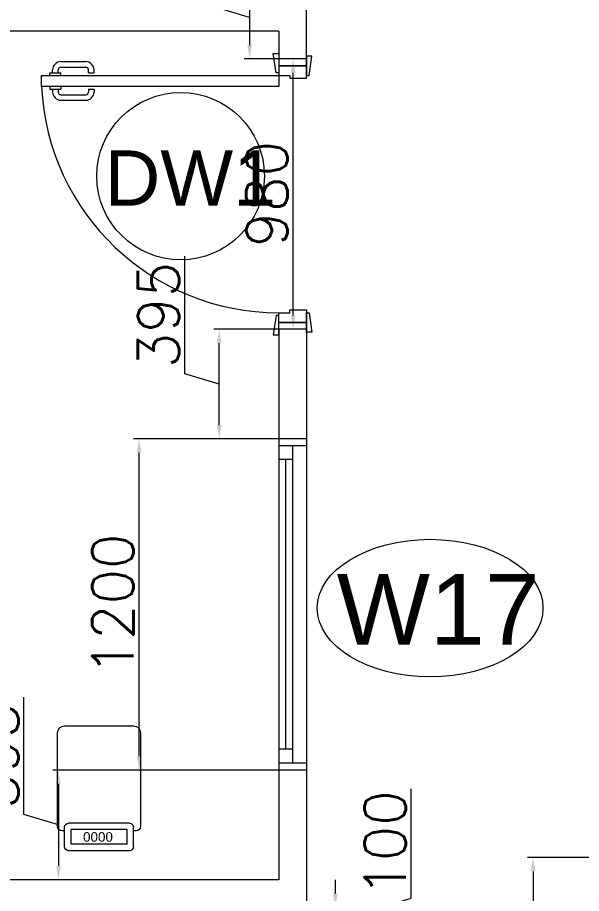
# Model space of a CAD drawing. Header units: millimetres. Extents: x -2143172 to 5255, y -610845 to 279739.
# Drawn here: x -1064803 to -1062761, y -579248 to -576073 of the extents above; entities that cross this region are included whole.
import ezdxf

# ---------------------------------------------------------------- set-up
doc = ezdxf.new("R2010")
doc.units = ezdxf.units.MM
doc.header["$LTSCALE"] = 30
doc.layers.get('0').update_dxf_attribs({"lineweight": 5})
doc.layers.get('Defpoints').update_dxf_attribs({"lineweight": 5})
for name, color, linetype, lineweight in [('Al door tag', 4, 'Continuous', 5), ('Al Window tag', 5, 'Continuous', 5), ('Aluminum', 7, 'Continuous', 5), ('dims.', 152, 'Continuous', 5), ('DTAG', 20, 'Continuous', 9), ('LOADING', 163, 'Continuous', 5), ('Walls', 32, 'Continuous', 5)]:
    doc.layers.add(name, color=color, linetype=linetype, lineweight=lineweight)
doc.layers.add('Wooden Joinery', color=7, linetype='Continuous', lineweight=5, true_color=0x521300)
doc.styles.add('SIMPLEX', font='SIMPLEX.shx', dxfattribs={"height": 150})
doc.styles.get("Standard").update_dxf_attribs({"font": ''})
doc.styles.add('TTLB-A0-JeddahDP$0$swis721', font='swiss.ttf')
doc.styles.get('Standard').set_extended_font_data('@Arial Unicode MS')
doc.dimstyles.new('Buk', dxfattribs={"dimtxt": 150, "dimasz": 50, "dimexe": 20, "dimexo": 25, "dimgap": 20, "dimtad": 1, "dimdec": 0, "dimrnd": 5, "dimdsep": 46, "dimtxsty": 'SIMPLEX', "dimcen": 0, "dimdle": 20, "dimclrd": 256, "dimclre": 256, "dimclrt": 256, "dimadec": 0, "dimazin": 0, "dimtfac": 0.0075, "dimtdec": 0, "dimtmove": 1, "dimatfit": 2, "dimldrblk": 'ARCHTICK', "dimfxl": 1, "dimtolj": 1, "dimtzin": 0, "dimlwd": -1, "dimlwe": -1, "dimarcsym": 0})

# ---------------------------------------------------------------- blocks, each defined once
blk = doc.blocks.new('*D330')
at = {"layer": 'Defpoints', "color": 0, "transparency": 16777216}
for p in [(-1064363.3, -577600.6), (-1063757, -577600.6, 0.1), (-1063757, -578800.6, 0.1)]:
    blk.add_point(p, dxfattribs=at)
at = {"layer": 'dims.', "linetype": 'Continuous', "transparency": 16777216}
for p, q in [((-1063782, -577600.6), (-1064383.3, -577600.6)), ((-1063782, -578800.6), (-1064383.3, -578800.6))]:
    blk.add_line(p, q, dxfattribs=at)
at = {"layer": 'dims.', "transparency": 16777216}
blk.add_line((-1064363.3, -578750.6), (-1064363.3, -577650.6), dxfattribs=at)
for points in [[(-1064371.7, -577650.6), (-1064355, -577650.6), (-1064363.3, -577600.6)], [(-1064371.7, -578750.6), (-1064355, -578750.6), (-1064363.3, -578800.6)]]:
    blk.add_solid(points, dxfattribs=at)
at = {"layer": 'dims.', "transparency": 16777216, "insert": (-1064458.3, -578200.6), "char_height": 150, "attachment_point": 5, "rotation": 90, "style": 'SIMPLEX'}
blk.add_mtext('\\A1;1200', dxfattribs=at)
blk = doc.blocks.new('_ArchTick')
at = {"color": 0, "linetype": 'ByBlock', "const_width": 0.15}
blk.add_lwpolyline([(-0.5, -0.5), (0.5, 0.5)], dxfattribs=at)
blk = doc.blocks.new('*D331')
at = {"layer": 'Defpoints', "color": 0, "transparency": 16777216}
for p in [(-1063857, -578800.6, 0.1), (-1064655, -579198.1), (-1063857, -579198.1, 0.1)]:
    blk.add_point(p, dxfattribs=at)
at = {"layer": 'dims.', "transparency": 16777216}
for p, q in [((-1064780, -578961.9), (-1064780, -578536.2)), ((-1064655, -578850.6), (-1064655, -579148.1)), ((-1064655, -578999.4), (-1064780, -578961.9))]:
    blk.add_line(p, q, dxfattribs=at)
at = {"layer": 'dims.', "linetype": 'Continuous', "transparency": 16777216}
for p, q in [((-1063882, -578800.6), (-1064675, -578800.6)), ((-1063882, -579198.1), (-1064675, -579198.1))]:
    blk.add_line(p, q, dxfattribs=at)
at = {"layer": 'dims.', "transparency": 16777216}
for points in [[(-1064663.4, -578850.6), (-1064646.7, -578850.6), (-1064655, -578800.6)], [(-1064663.4, -579148.1), (-1064646.7, -579148.1), (-1064655, -579198.1)]]:
    blk.add_solid(points, dxfattribs=at)
at = {"layer": 'dims.', "transparency": 16777216, "insert": (-1064875, -578749), "char_height": 150, "attachment_point": 5, "rotation": 90, "style": 'SIMPLEX'}
blk.add_mtext('\\A1;395', dxfattribs=at)
blk = doc.blocks.new('*D332')
at = {"layer": 'Defpoints', "color": 0, "transparency": 16777216}
for p in [(-1064072.8, -577203.1), (-1063757, -577203.1, 0.1), (-1063757, -577600.6, 0.1)]:
    blk.add_point(p, dxfattribs=at)
at = {"layer": 'dims.', "transparency": 16777216}
for p, q in [((-1064197.8, -577364.4), (-1064197.8, -576938.7)), ((-1064072.8, -577550.6), (-1064072.8, -577253.1)), ((-1064072.8, -577401.9), (-1064197.8, -577364.4))]:
    blk.add_line(p, q, dxfattribs=at)
at = {"layer": 'dims.', "linetype": 'Continuous', "transparency": 16777216}
for p, q in [((-1063782, -577203.1), (-1064092.8, -577203.1)), ((-1063782, -577600.6), (-1064092.8, -577600.6))]:
    blk.add_line(p, q, dxfattribs=at)
at = {"layer": 'dims.', "transparency": 16777216}
for points in [[(-1064081.2, -577253.1), (-1064064.5, -577253.1), (-1064072.8, -577203.1)], [(-1064081.2, -577550.6), (-1064064.5, -577550.6), (-1064072.8, -577600.6)]]:
    blk.add_solid(points, dxfattribs=at)
at = {"layer": 'dims.', "transparency": 16777216, "insert": (-1064292.8, -577151.5), "char_height": 150, "attachment_point": 5, "rotation": 90, "style": 'SIMPLEX'}
blk.add_mtext('\\A1;395', dxfattribs=at)
blk = doc.blocks.new('*D333')
at = {"layer": 'Defpoints', "color": 0, "transparency": 16777216}
for p in [(-1063807, -576223.1, 0.1), (-1063805.1, -576223.1), (-1063807, -577203.1, 0.1)]:
    blk.add_point(p, dxfattribs=at)
at = {"layer": 'dims.', "linetype": 'Continuous', "transparency": 16777216}
for p, q in [((-1063782, -576223.1), (-1063785.1, -576223.1)), ((-1063782, -577203.1), (-1063785.1, -577203.1))]:
    blk.add_line(p, q, dxfattribs=at)
at = {"layer": 'dims.', "transparency": 16777216}
blk.add_line((-1063805.1, -577153.1), (-1063805.1, -576273.1), dxfattribs=at)
for points in [[(-1063813.4, -576273.1), (-1063796.8, -576273.1), (-1063805.1, -576223.1)], [(-1063813.4, -577153.1), (-1063796.8, -577153.1), (-1063805.1, -577203.1)]]:
    blk.add_solid(points, dxfattribs=at)
at = {"layer": 'dims.', "transparency": 16777216, "insert": (-1063900.1, -576713.1), "char_height": 150, "attachment_point": 5, "rotation": 90, "style": 'SIMPLEX'}
blk.add_mtext('\\A1;980', dxfattribs=at)
blk = doc.blocks.new('*D334')
at = {"layer": 'Defpoints', "color": 0, "transparency": 16777216}
for p in [(-1063757, -575923.1, 0.1), (-1063962.6, -576223.1), (-1063757, -576223.1, 0.1)]:
    blk.add_point(p, dxfattribs=at)
at = {"layer": 'dims.', "transparency": 16777216}
for p, q in [((-1064087.6, -576035.6), (-1064087.6, -575609.9)), ((-1063962.6, -575973.1), (-1063962.6, -576173.1)), ((-1063962.6, -576073.1), (-1064087.6, -576035.6))]:
    blk.add_line(p, q, dxfattribs=at)
at = {"layer": 'dims.', "linetype": 'Continuous', "transparency": 16777216}
for p, q in [((-1063782, -575923.1), (-1063982.6, -575923.1)), ((-1063782, -576223.1), (-1063982.6, -576223.1))]:
    blk.add_line(p, q, dxfattribs=at)
at = {"layer": 'dims.', "transparency": 16777216}
for points in [[(-1063971, -575973.1), (-1063954.3, -575973.1), (-1063962.6, -575923.1)], [(-1063971, -576173.1), (-1063954.3, -576173.1), (-1063962.6, -576223.1)]]:
    blk.add_solid(points, dxfattribs=at)
at = {"layer": 'dims.', "transparency": 16777216, "insert": (-1064182.6, -575822.8), "char_height": 150, "attachment_point": 5, "rotation": 90, "style": 'SIMPLEX'}
blk.add_mtext('\\A1;300', dxfattribs=at)
blk = doc.blocks.new('*D354')
at = {"layer": 'Defpoints', "color": 0, "transparency": 16777216}
for p in [(-1063857, -579298.1, 0.1), (-1063857, -579398.1, 0.1), (-1063652.3, -579398.1)]:
    blk.add_point(p, dxfattribs=at)
at = {"layer": 'dims.', "transparency": 16777216}
for p, q in [((-1063377.3, -579265.6), (-1063377.3, -578868.5)), ((-1063652.3, -579248.1), (-1063652.3, -579198.1)), ((-1063652.3, -579348.1), (-1063377.3, -579265.6)), ((-1063652.3, -579298.1), (-1063652.3, -579398.1)), ((-1063652.3, -579298.1), (-1063652.3, -579398.1)), ((-1063652.3, -579448.1), (-1063652.3, -579498.1))]:
    blk.add_line(p, q, dxfattribs=at)
at = {"layer": 'dims.', "linetype": 'Continuous', "transparency": 16777216}
for p, q in [((-1063832, -579298.1), (-1063632.3, -579298.1)), ((-1063832, -579398.1), (-1063632.3, -579398.1))]:
    blk.add_line(p, q, dxfattribs=at)
at = {"layer": 'dims.', "transparency": 16777216}
for points in [[(-1063660.6, -579248.1), (-1063644, -579248.1), (-1063652.3, -579298.1)], [(-1063660.6, -579448.1), (-1063644, -579448.1), (-1063652.3, -579398.1)]]:
    blk.add_solid(points, dxfattribs=at)
at = {"layer": 'dims.', "transparency": 16777216, "insert": (-1063472.3, -579067.1), "char_height": 150, "attachment_point": 5, "rotation": 90, "style": 'SIMPLEX'}
blk.add_mtext('\\A1;100', dxfattribs=at)
blk = doc.blocks.new('A$C72370EFE')
at = {"layer": 'Wooden Joinery'}
for p, q in [((-0.01, -0.03), (-0.01, -0.07)), ((0, -0.03), (-0.01, -0.03)), ((0.04, -0.03), (0.05, -0.03)), ((0.05, -0.03), (0.05, -0.07)), ((-0.01, -0.04), (-0.02, -0.04)), ((-0.01, -0.06), (-0.02, -0.06)), ((0.05, -0.04), (0.06, -0.04)), ((0.05, -0.06), (0.06, -0.06)), ((-0.05, -0.07), (-0.05, -0.16)), ((-0.03, -0.07), (-0.03, -0.16)), ((0, -0.07), (-0.01, -0.07)), ((0.04, -0.07), (0.05, -0.07)), ((0.07, -0.07), (0.07, -0.16)), ((0.09, -0.07), (0.09, -0.16)), ((-0.01, -0.17), (-0.02, -0.17)), ((-0.01, -0.19), (-0.02, -0.19)), ((-0.01, -0.17), (-0.01, -0.19)), ((0.05, -0.17), (0.06, -0.17)), ((0.05, -0.17), (0.05, -0.19)), ((0.05, -0.19), (0.06, -0.19))]:
    blk.add_line(p, q, dxfattribs=at)
for centre, radius, start, end in [((-0.02, -0.07), 0.03, 90, 180), ((-0.02, -0.07), 0.01, 90, 180), ((0.06, -0.07), 0.03, 0, 90), ((0.06, -0.07), 0.01, 0, 90), ((-0.02, -0.16), 0.03, 180, 270), ((-0.02, -0.16), 0.01, 180, 270), ((0.06, -0.16), 0.01, 270, 0), ((0.06, -0.16), 0.03, 270, 0)]:
    blk.add_arc(centre, radius, start, end, dxfattribs=at)
blk = doc.blocks.new('A$C5DAD61B4')
at = {"layer": 'Wooden Joinery'}
for points in [[(80, 959.1), (80, 969.1), (10, 979.1), (10, 959.1)], [(940, 959.1), (940, 969.1), (1010, 979.1), (1010, 959.1)], [(70, 859.1), (70, 849.1), (0, 839.1), (0, 859.1)], [(120, 859.1), (120, 0), (80, 0), (80, 859.1)], [(950, 859.1), (950, 849.1), (1020, 839.1), (1020, 859.1)]]:
    blk.add_lwpolyline(points, close=True, dxfattribs=at)
for points in [[(45, 859.1), (45, 959.1), (20, 959.1), (20, 859.1), (45, 859.1)], [(45, 859.1), (80, 859.1), (80, 899.1), (90, 899.1), (90, 959.1), (45, 959.1), (45, 859.1)], [(975, 859.1), (940, 859.1), (940, 899.1), (930, 899.1), (930, 959.1), (975, 959.1), (975, 859.1)], [(975, 859.1), (975, 959.1), (1000, 959.1), (1000, 859.1), (975, 859.1)]]:
    blk.add_lwpolyline(points, dxfattribs=at)
blk.add_arc((80, 859.1), 860, 272.666, 0, dxfattribs=at)
at = {"layer": 'Wooden Joinery', "xscale": 999.9999999998854, "yscale": 999.9999999998854, "zscale": 999.9999999998854, "rotation": 180}
blk.add_blockref('A$C72370EFE', (120, 0), dxfattribs=at)
blk = doc.blocks.new('A$C37be4daf')
at = {"layer": 'Aluminum', "color": 5}
for p, q in [((1416, 598.2), (216, 598.2)), ((241, 498.2), (241, 598.2)), ((291, 548.2), (291, 598.2)), ((291, 573.2), (1341, 573.2)), ((1341, 548.2), (1341, 598.2)), ((1391, 498.2), (1391, 598.2)), ((1391, 548.2), (241, 548.2)), ((1416, 498.2), (216, 498.2))]:
    blk.add_line(p, q, dxfattribs=at)
at = {"layer": 'Walls'}
for p, q in [((216, 498.2), (216, 598.2)), ((1416, 498.2), (1416, 598.2))]:
    blk.add_line(p, q, dxfattribs=at)
blk = doc.blocks.new('A$C5CCD2EA3')
at = {"layer": 'Al Window tag'}
blk.add_ellipse((0, 0), major_axis=(408.6, 0), ratio=0.610025, dxfattribs=at)
at = {"layer": 'Al Window tag', "insert": (-338.2, 123.8, 0), "char_height": 256, "attachment_point": 1, "style": 'TTLB-A0-JeddahDP$0$swis721'}
blk.add_mtext_dynamic_manual_height_columns('W17', width=1569.457, gutter_width=9406.5, heights=[480.3], dxfattribs=at)
blk = doc.blocks.new('A$C164D1FF0')
at = {"layer": 'DTAG'}
blk.add_circle((0, 0), 303.3, dxfattribs=at)
at = {"layer": 'DTAG', "insert": (-275.2, 93.3), "char_height": 200, "width": 6547.939, "attachment_point": 1, "style": 'TTLB-A0-JeddahDP$0$swis721'}
blk.add_mtext('DW1', dxfattribs=at)
blk = doc.blocks.new('*D838')
at = {"layer": 'Al door tag', "linetype": 'Continuous', "transparency": 16777216}
for p, q in [((-1061982, -579118.1), (-1062956.3, -579118.1)), ((-1061982, -581518.1), (-1062956.3, -581518.1))]:
    blk.add_line(p, q, dxfattribs=at)
at = {"layer": 'Al door tag', "transparency": 16777216}
blk.add_line((-1062936.3, -579168.1), (-1062936.3, -581468.1), dxfattribs=at)
for points in [[(-1062944.6, -579168.1), (-1062928, -579168.1), (-1062936.3, -579118.1)], [(-1062944.6, -581468.1), (-1062928, -581468.1), (-1062936.3, -581518.1)]]:
    blk.add_solid(points, dxfattribs=at)
at = {"layer": 'Defpoints', "color": 0, "transparency": 16777216}
for p in [(-1061957, -579118.1, 0.2), (-1062936.3, -581518.1), (-1061957, -581518.1, 0.2)]:
    blk.add_point(p, dxfattribs=at)
at = {"layer": 'Al door tag', "transparency": 16777216, "insert": (-1063031.3, -580318.1), "char_height": 150, "attachment_point": 5, "rotation": 90, "style": 'SIMPLEX'}
blk.add_mtext('\\A1;2400', dxfattribs=at)
blk = doc.blocks.new('HF13461A-P')
at = {"layer": 'LOADING'}
for p, q in [((0.2579, 0.4503), (0.0379, 0.4503)), ((0.0229, 0.4353), (0.0229, 0.3653)), ((0.2493, 0.4266), (0.0466, 0.4266)), ((0.0466, 0.4266), (0.0466, 0.3739)), ((0.2493, 0.4266), (0.2493, 0.3739)), ((0.2729, 0.4353), (0.2729, 0.3653)), ((-0.0021, 0.3628), (-0.0021, 0.0228)), ((0.0229, 0.3778), (0.0129, 0.3778)), ((0.2579, 0.3503), (0.0379, 0.3503)), ((0.2493, 0.3739), (0.0466, 0.3739)), ((0.2829, 0.3778), (0.2729, 0.3778)), ((0.2979, 0.0228), (0.2979, 0.3628)), ((0.0229, -0.0022), (0.2729, -0.0022))]:
    blk.add_line(p, q, dxfattribs=at)
for centre, radius, start, end in [((0.0379, 0.4353), 0.015, 90, 180), ((0.2579, 0.4353), 0.015, 0, 90), ((0.0129, 0.3628), 0.015, 90, 180), ((0.0379, 0.3653), 0.015, 180, 270), ((0.2579, 0.3653), 0.015, 270, 0), ((0.2829, 0.3628), 0.015, 0, 90), ((0.0229, 0.0228), 0.025, 180, 270), ((0.2729, 0.0228), 0.025, 270, 0)]:
    blk.add_arc(centre, radius, start, end, dxfattribs=at)
blk.add_text('0000', height=0.03477, dxfattribs=at).set_placement((0.0901, 0.3829))

msp = doc.modelspace()

# ---------------------------------------------------------------- linework, layer by layer
at = {"layer": 'Walls'}
for p, q in [((-1063757, -576223.1, 0.2), (-1063757, -575923.1, 0.2)), ((-1063857, -576123.1, 0.2), (-1067857, -576123.1, 0.2)), ((-1063857, -576123.1, 0.2), (-1063857, -576223.1, 0.2)), ((-1063757, -576223.1, 0.2), (-1063857, -576223.1, 0.2)), ((-1063857, -577203.1, 0.2), (-1063857, -579198.1, 0.2)), ((-1063757, -577203.1, 0.2), (-1063857, -577203.1, 0.2)), ((-1063757, -577203.1, 0.2), (-1063757, -579398.1, 0.2)), ((-1063857, -579198.1, 0.2), (-1067857, -579198.1, 0.2))]:
    msp.add_line(p, q, dxfattribs=at)

# ---------------------------------------------------------------- block references
at = {"rotation": 90}
msp.add_blockref('A$C37be4daf', (-1063258.8, -579016.6, 0.2), dxfattribs=at)
at = {"layer": 'Al Window tag'}
msp.add_blockref('A$C5CCD2EA3', (-1063309, -578213.7, -0.4), dxfattribs=at)
at = {"layer": 'DTAG'}
msp.add_blockref('A$C164D1FF0', (-1064212.6, -576648.1, -0.1), dxfattribs=at)
at = {"layer": 'LOADING', "lineweight": 0, "xscale": -1000, "yscale": 1000, "zscale": 1000, "rotation": 180}
msp.add_blockref('HF13461A-P', (-1064656, -578642.8, 0.1), dxfattribs=at)
at = {"layer": 'Wooden Joinery', "rotation": 270}
msp.add_blockref('A$C5DAD61B4', (-1064716.1, -576203.1, 0.2), dxfattribs=at)

# ---------------------------------------------------------------- dimensions: what is measured, and where the dimension line sits
at = {"layer": 'Al door tag'}
dim = msp.add_linear_dim(base=(-1062936.3, -581518.1), p1=(-1061957, -579118.1, 0.2), p2=(-1061957, -581518.1, 0.2), angle=90, dimstyle='Buk', dxfattribs=at)
dim.commit()
dim.dimension.update_dxf_attribs({"geometry": '*D838', "text_midpoint": (-1063031.3, -580318.1)})
at = {"layer": 'dims.'}
for base, p1, p2, picture, middle in [((-1063962.6, -576223.1, 0.1), (-1063757, -575923.1, 0.2), (-1063757, -576223.1, 0.2), '*D334', (-1064182.6, -576015.6, 0.1)), ((-1063805.1, -576223.1, 0.1), (-1063807, -577203.1, 0.2), (-1063807, -576223.1, 0.2), '*D333', (-1063900.1, -576713.1, 0.1)), ((-1064072.8357397, -577203.1243099, 0.1044569), (-1063757.0064545, -577600.6243099, 0.2089139), (-1063757.0064545, -577203.1243099, 0.2089139), '*D332', (-1064292.8357397, -577344.3743099, 0.1044569)), ((-1064363.3, -577600.6, 0.1), (-1063757, -578800.6, 0.2), (-1063757, -577600.6, 0.2), '*D330', (-1064458.3, -578200.6, 0.1)), ((-1064655.0284982, -579198.1243099, 0.1044569), (-1063857.0064545, -578800.6243099, 0.2089139), (-1063857.0064545, -579198.1243099, 0.2089139), '*D331', (-1064875.0284982, -578941.8743099, 0.1044569)), ((-1063652.3, -579398.1, 0.1), (-1063857, -579298.1, 0.2), (-1063857, -579398.1, 0.2), '*D354', (-1063472.3, -579245.6, 0.1))]:
    dim = msp.add_linear_dim(base=base, p1=p1, p2=p2, angle=90, dimstyle='Buk', dxfattribs=at)
    dim.commit()
    dim.dimension.update_dxf_attribs({"geometry": picture, "text_midpoint": middle})

doc.saveas('drawing.dxf')
